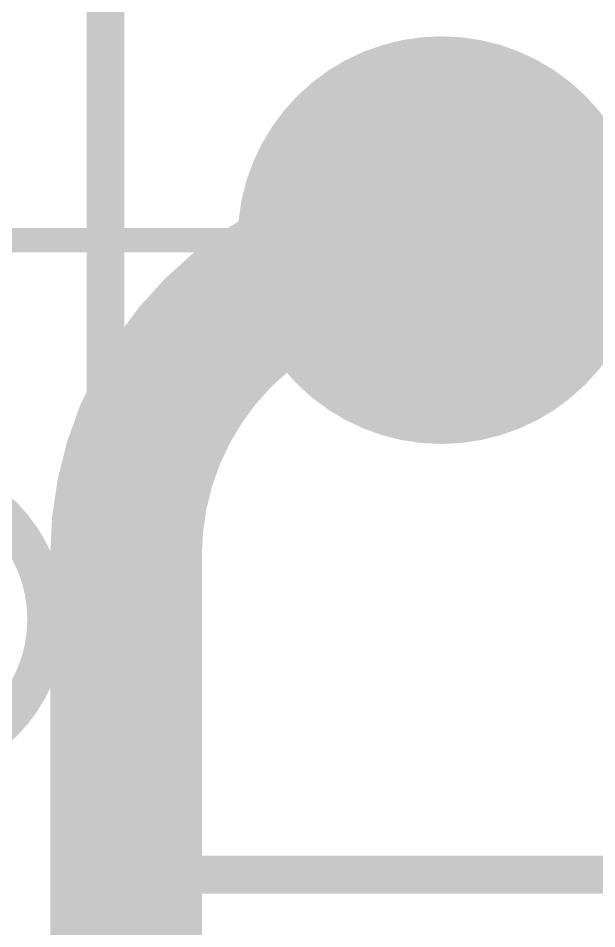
# Model space of a CAD drawing. Extents: x -8.1 to 25.5, y -5.3 to 27.8.
# Drawn here: x 4.822 to 7.922, y 11.804 to 16.683 of the extents above; entities that cross this region are included whole.
import ezdxf

# ---------------------------------------------------------------- set-up
doc = ezdxf.new("R2010")
doc.units = 0
for name, color, linetype in [('1', 12, 'CONTINUOUS'), ('17', 110, 'CONTINUOUS'), ('21', 40, 'CONTINUOUS'), ('47', 253, 'CONTINUOUS')]:
    doc.layers.add(name, color=color, linetype=linetype)

# ---------------------------------------------------------------- blocks, each defined once
blk = doc.blocks.new('ROUNDP')
at = {"const_width": 0.5}
blk.add_lwpolyline([(0, -0.25, 1), (0, 0.25, 1), (0, -0.25)], format="xyb", dxfattribs=at)

msp = doc.modelspace()

# ---------------------------------------------------------------- linework, layer by layer
at = {"layer": '1'}
for points, const_width in [([(7.09, 15.494, 0.4142), (5.4, 13.804)], 0.8128), ([(7.09, 15.2908, 1), (7.09, 15.6972)], 0.4064), ([(5.6032, 13.804, 1), (5.1968, 13.804)], 0.4064), ([(5.1968, 13.804, 1), (5.6032, 13.804)], 0.4064)]:
    msp.add_lwpolyline(points, format="xyb", dxfattribs=dict(at, const_width=const_width))
at = {"layer": '1', "const_width": 0.8128}
msp.add_lwpolyline([(5.4, 10.922), (5.4, 13.804)], dxfattribs=at)
at = {"layer": '21', "const_width": 0.2032}
for points in [[(5.29, 17.694), (5.29, 12.094)], [(5.29, 12.094), (12.29, 12.094)]]:
    msp.add_lwpolyline(points, dxfattribs=at)
at = {"layer": '21'}
for points, const_width in [([(4.191, 12.6803, 1), (4.191, 14.2437, 1), (4.191, 12.6803)], 0.2032), ([(5.29, 12.1448, 1), (5.29, 12.0432)], 0.1016), ([(5.2392, 12.094, 1), (5.3408, 12.094)], 0.1016)]:
    msp.add_lwpolyline(points, format="xyb", dxfattribs=dict(at, const_width=const_width))
at = {"layer": '47', "const_width": 0.13}
msp.add_lwpolyline([(8.89, 15.494), (-7.665, 15.494)], dxfattribs=at)

# ---------------------------------------------------------------- block references
at = {"layer": '17', "xscale": 2.1844, "yscale": 2.1844, "rotation": 180}
msp.add_blockref('ROUNDP', (7.09, 15.494), dxfattribs=at)
msp.add_blockref('ROUNDP', (7.09, 15.494), dxfattribs=at)

doc.saveas('drawing.dxf')
